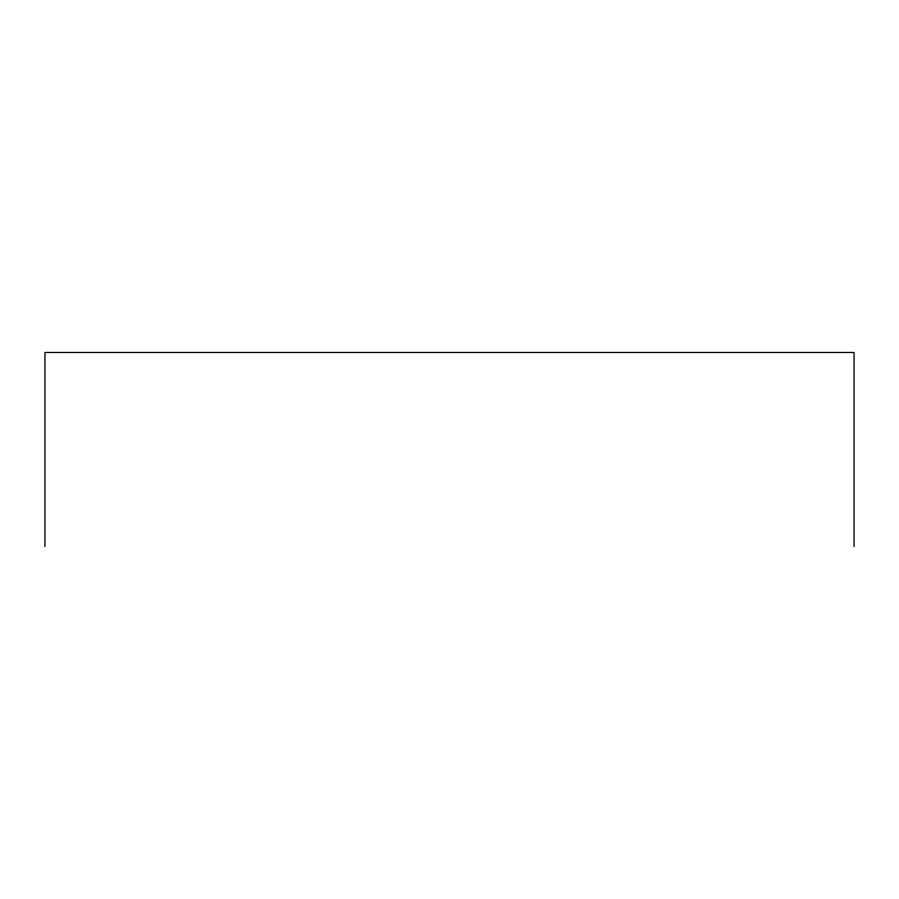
<?xml version="1.0" encoding="UTF-8"?>
<svg xmlns="http://www.w3.org/2000/svg" width="899" height="899" viewBox="0 0 899 899"><rect width="100%" height="100%" fill="white"/><g stroke="black" fill="none" stroke-linecap="round" stroke-linejoin="round"><path stroke-width="1.35" d="M854.05 546.525L854.05 352.475L44.95 352.475L44.95 546.525"/></g></svg>
